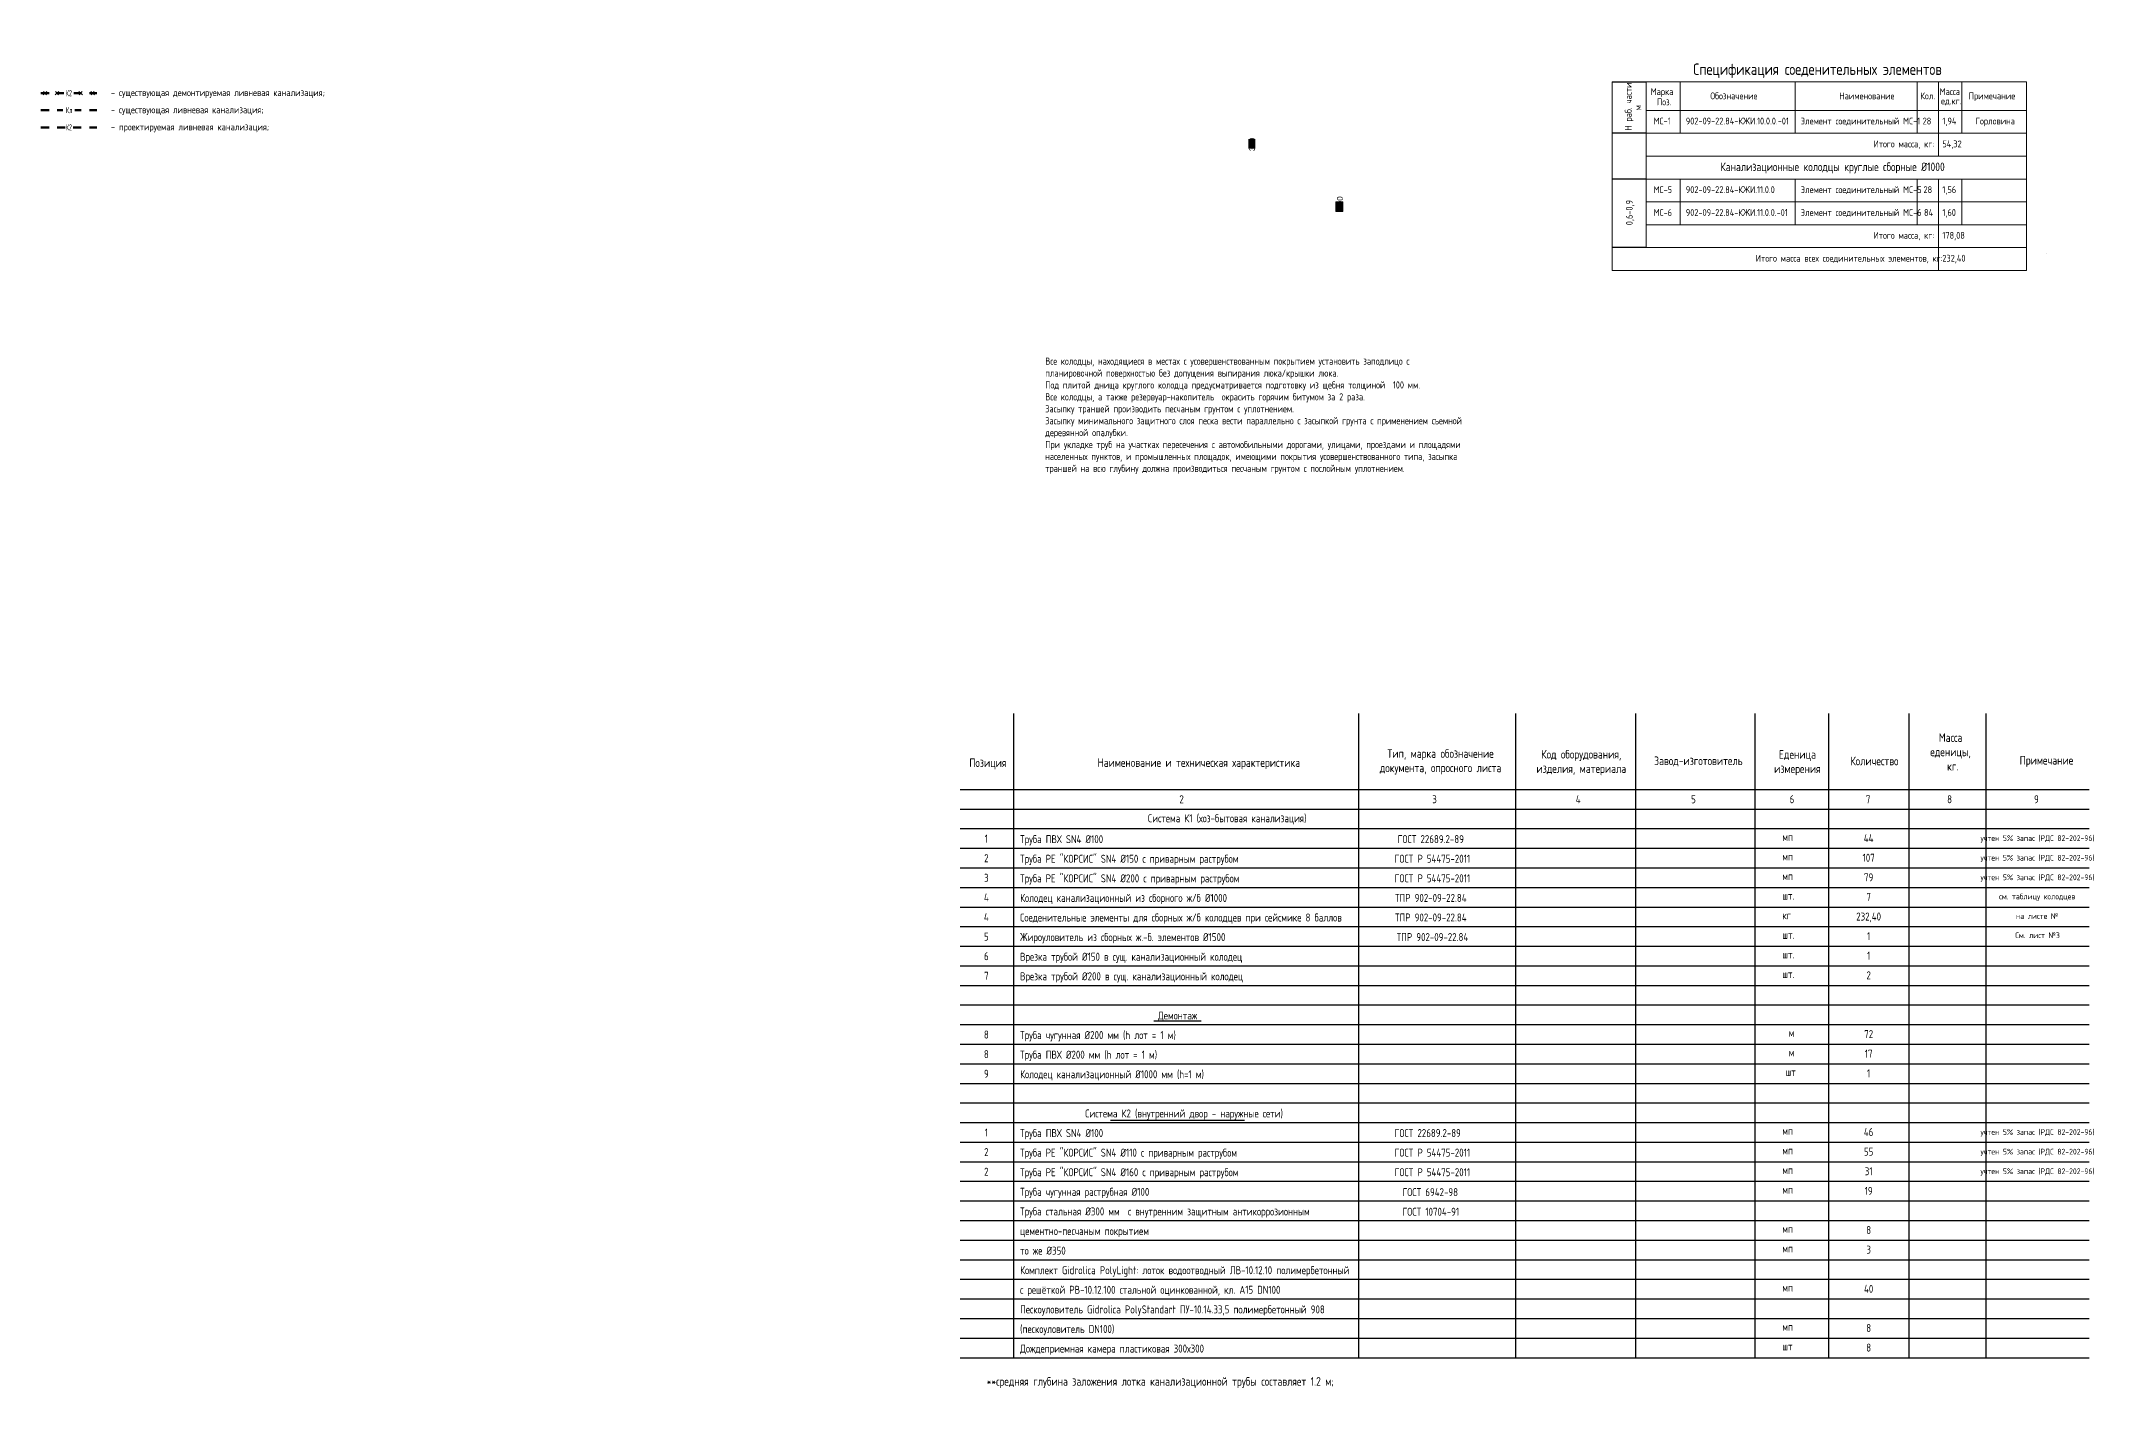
# Model space of a CAD drawing. Header units: millimetres. Extents: x 23834235 to 25435680, y -11289 to 22997815.
# Drawn here: x 24307370 to 24665721, y 22498940 to 22734609 of the extents above; entities that cross this region are included whole.
import ezdxf
from ezdxf.enums import TextEntityAlignment as Align

# ---------------------------------------------------------------- set-up
doc = ezdxf.new("R2010")
doc.units = ezdxf.units.MM
doc.set_wipeout_variables(frame=1)
doc.linetypes.add('Штриховая', pattern=[2822.222233, 1411.111116, -1411.111116])
for name, color, linetype, lineweight in [('Text blocks_Ном._пера__28', 7, 'Continuous', 13), ('ВК_Текст', 7, 'Continuous', 25), ('Вода', 130, 'Continuous', 30), ('проф-всп', 250, 'Continuous', 18), ('Труба К2', 7, 'Continuous', 60)]:
    doc.layers.add(name, color=color, linetype=linetype, lineweight=lineweight)
doc.layers.add('ШРИФТЫ', color=7, linetype='Continuous')
doc.styles.add('GOST 2.304', font='GOST_type.ttf')
doc.styles.add('GOST_100', font='cs_gost2304.shx', dxfattribs={"width": 0.7, "height": 300})
doc.styles.get("Standard").update_dxf_attribs({"font": 'arial.ttf'})

# ---------------------------------------------------------------- blocks, each defined once
blk = doc.blocks.new('*U4')
at = {"color": 255}
blk.add_wipeout([(-200, 125), (200, 125), (200, -125), (-200, -125)], dxfattribs=at)
at = {"layer": 'ВК_Текст', "insert": (0, 0), "char_height": 250, "attachment_point": 5, "style": 'GOST_100'}
blk.add_mtext('К2', dxfattribs=at)
blk = doc.blocks.new('hfdsaf')
at = {"color": 255}
blk.add_wipeout([(-1038, 533), (1038, 533), (1038, -533), (-1038, -533)], dxfattribs=at)
at = {"layer": 'ВК_Текст', "insert": (51, 25), "char_height": 1066.7, "attachment_point": 5, "rotation": 359.99126, "style": 'GOST_100'}
blk.add_mtext('Кл', dxfattribs=at)

msp = doc.modelspace()

# ---------------------------------------------------------------- hatches: boundary and pattern name
at = {"layer": 'Вода', "linetype": 'Continuous', "lineweight": 0, "ltscale": 0.5, "true_color": 0xffffff}
h = msp.add_hatch(color=7, dxfattribs=at)
h.dxf.hatch_style = 1
h.paths.add_polyline_path([(24518639.166, 22715753.09), (24519875.657, 22715753.09), (24519875.657, 22717446.281), (24518639.166, 22717446.281)])
h = msp.add_hatch(color=7, dxfattribs=at)
h.dxf.hatch_style = 1
h.paths.add_polyline_path([(24533909.507, 22704790.391), (24535145.997, 22704790.391), (24535145.997, 22706483.582), (24533909.507, 22706483.582)])

# ---------------------------------------------------------------- linework, layer by layer
for p, q in [((24582305.304, 22727455.162), (24588248.627, 22727455.162)), ((24308389.583, 22725745.727, 72631.988), (24307774.213, 22725211.708, -72639.161)), ((24308348.908, 22725171.033, 72631.988), (24307814.889, 22725786.403, -72639.161)), ((24316112.042, 22725745.727, 72631.988), (24316727.413, 22725211.708, -72639.161)), ((24316152.718, 22725171.033, 72631.988), (24316686.737, 22725786.403, -72639.161)), ((24588248.627, 22718455.162), (24582305.304, 22718455.162)), ((24588248.627, 22710455.162), (24582305.304, 22710455.162)), ((24588248.627, 22698455.162), (24582305.304, 22698455.162)), ((24502067.344, 22563187.398), (24510343.836, 22563187.398)), ((24494483.233, 22545827.292), (24517973.31, 22545827.292))]:
    msp.add_line(p, q)
at = {"ltscale": 2}
for p, q in [((24477525.908, 22616932.301), (24477525.908, 22504251.675)), ((24537901.135, 22616932.301), (24537901.135, 22504251.675)), ((24565386.326, 22616932.301), (24565386.326, 22504251.675)), ((24586388.021, 22616932.301), (24586388.021, 22504251.675)), ((24607219.571, 22616932.301), (24607219.571, 22504251.675)), ((24620149.901, 22616932.301), (24620149.901, 22504251.675)), ((24634163.518, 22616932.301), (24634163.518, 22504251.675)), ((24647740.054, 22504251.675), (24647740.054, 22616932.301)), ((24468221.16, 22603659.532), (24665721.16, 22603659.532)), ((24468221.16, 22600231.675), (24665721.16, 22600231.675)), ((24468221.16, 22596803.818), (24665721.16, 22596803.818)), ((24468221.16, 22593375.961), (24665721.16, 22593375.961)), ((24468221.16, 22589948.104), (24665721.16, 22589948.104)), ((24468221.16, 22586520.246), (24665721.16, 22586520.246)), ((24468221.16, 22586520.246), (24665721.16, 22586520.246)), ((24468221.16, 22583092.389), (24665721.16, 22583092.389)), ((24468221.16, 22583092.389), (24665721.16, 22583092.389)), ((24468221.16, 22579664.532), (24665721.16, 22579664.532)), ((24468221.16, 22579664.532), (24665721.16, 22579664.532)), ((24468221.16, 22576236.675), (24665721.16, 22576236.675)), ((24468221.16, 22572808.818), (24665721.16, 22572808.818)), ((24468221.16, 22569380.961), (24665721.16, 22569380.961)), ((24468221.16, 22565953.104), (24665721.16, 22565953.104)), ((24468221.16, 22562525.247), (24665721.16, 22562525.247)), ((24468221.16, 22559097.389), (24665721.16, 22559097.389)), ((24468221.16, 22555669.532), (24665721.16, 22555669.532)), ((24468221.16, 22552241.675), (24665721.16, 22552241.675)), ((24468221.16, 22548813.818), (24665721.16, 22548813.818)), ((24468221.16, 22545385.961), (24665721.16, 22545385.961)), ((24468221.16, 22541958.104), (24665721.16, 22541958.104)), ((24468221.16, 22538530.247), (24665721.16, 22538530.247)), ((24468221.16, 22535102.389), (24665721.16, 22535102.389)), ((24468221.16, 22531674.532), (24665721.16, 22531674.532)), ((24468221.16, 22528246.675), (24665721.16, 22528246.675)), ((24468221.16, 22524818.818), (24665721.16, 22524818.818)), ((24468221.16, 22521390.961), (24665721.16, 22521390.961)), ((24468221.16, 22517963.104), (24665721.16, 22517963.104)), ((24468221.16, 22514535.247), (24665721.16, 22514535.247)), ((24468221.16, 22511107.39), (24665721.16, 22511107.39)), ((24468221.16, 22507679.532), (24665721.16, 22507679.532)), ((24468221.16, 22504251.675), (24665721.16, 22504251.675))]:
    msp.add_line(p, q, dxfattribs=at)
at = {"layer": 'Вода', "color": 7, "linetype": 'Continuous', "lineweight": 0, "ltscale": 0.5}
for p, q in [((24582305.804, 22694455.162), (24582305.304, 22727455.162)), ((24588248.627, 22698455.162), (24588248.627, 22727455.162)), ((24588248.627, 22727455.162), (24654771.487, 22727455.162)), ((24594191.95, 22727455.162), (24594191.95, 22722455.162)), ((24607133.253, 22727455.162), (24614633.253, 22727455.162)), ((24614281.84, 22727455.162), (24614281.84, 22722455.162)), ((24614633.253, 22727455.162), (24639633.253, 22727455.162)), ((24635637.113, 22727455.162), (24635637.113, 22722455.162)), ((24639354.421, 22727455.162), (24639354.421, 22722455.162)), ((24643445.135, 22727455.162), (24643445.135, 22722455.162)), ((24654771.487, 22727455.162), (24654771.487, 22694455.162)), ((24594191.95, 22723455.162), (24594191.95, 22718455.162)), ((24614281.84, 22723455.162), (24614281.84, 22718455.162)), ((24635637.113, 22723455.162), (24635637.113, 22718455.162)), ((24639354.421, 22723455.162), (24639354.421, 22714455.162)), ((24643445.135, 22723455.162), (24643445.135, 22718455.162)), ((24588248.627, 22722455.162), (24654771.487, 22722455.162)), ((24588248.627, 22718455.162), (24654771.487, 22718455.162)), ((24588248.627, 22714455.162), (24654771.487, 22714455.162)), ((24588248.627, 22710455.162), (24654771.487, 22710455.162)), ((24594191.95, 22710455.162), (24594191.95, 22702455.162)), ((24614281.84, 22710455.162), (24614281.84, 22702455.162)), ((24635637.113, 22710455.162), (24635637.113, 22702455.162)), ((24639354.421, 22710455.162), (24639354.421, 22702455.162)), ((24643445.135, 22710455.162), (24643445.135, 22702455.162)), ((24588248.627, 22706455.162), (24654771.487, 22706455.162)), ((24588248.627, 22702455.162), (24654771.487, 22702455.162)), ((24639354.421, 22702455.162), (24639354.421, 22698455.162)), ((24588248.627, 22698455.162), (24654771.487, 22698455.162)), ((24639354.421, 22698455.162), (24639354.421, 22694455.162)), ((24582305.804, 22694455.162), (24654771.487, 22694455.162))]:
    msp.add_line(p, q, dxfattribs=at)
at = {"layer": 'Вода', "color": 7, "linetype": 'Continuous', "lineweight": 0, "ltscale": 0.5, "true_color": 0xffffff}
msp.add_lwpolyline([(24533909.507, 22706483.582), (24535145.997, 22706483.582), (24535145.997, 22704790.391), (24533909.507, 22704790.391)], close=True, dxfattribs=at)
at = {"layer": 'Вода', "color": 7, "linetype": 'Continuous', "lineweight": 0, "ltscale": 0.5}
msp.add_arc((24658263.125, 22697491.017), 0.5, 270, 0, dxfattribs=at)
at = {"layer": 'Труба К2', "linetype": 'Штриховая'}
for p, q in [((24307370.055, 22725478.753), (24317131.57, 22725478.753)), ((24307370.055, 22722483.871), (24317131.57, 22722483.871))]:
    msp.add_line(p, q, dxfattribs=at)

# ---------------------------------------------------------------- block references
at = {"layer": 'ВК_Текст', "xscale": 4.266666666666672, "yscale": 4.266666666666672, "zscale": 4.266666666666672}
msp.add_blockref('*U4', (24312250.731, 22719488.989), dxfattribs=at)

# ---------------------------------------------------------------- texts
at = {"color": 7, "style": 'GOST 2.304'}
for s, height, p in [('2', 1399.971, (24506556.604, 22601246.873)), ('3', 1399.971, (24550808.038, 22601246.873)), ('4', 1399.971, (24575907.63, 22601246.873)), ('5', 1399.971, (24596097.494, 22601246.873)), ('6', 1399.971, (24613323.187, 22601246.873)), ('7', 1399.971, (24626672.776, 22601246.873)), ('8', 1399.971, (24640892.927, 22601246.873)), ('9', 1399.971, (24656107.669, 22601246.873)), ('Cистема К1 (хоз-бытовая канализация)', 1399.97105, (24501013.601, 22597918.68)), ('Труба ПВХ SN4 %%C100', 1399.97105, (24478686.629, 22594265.93)), ('ГОСТ 22689.2-89', 1399.97105, (24544754.729, 22594271.571)), ('мп', 1399.971, (24612066.219, 22594655.823)), ('Труба PE "КОРСИС" SN4 %%C150 с приварным раструбом  ', 1399.97105, (24478686.629, 22590838.073)), ('ГОСТ Р 54475-2011', 1399.97105, (24544215.658, 22590843.714)), ('мп', 1399.971, (24612066.219, 22591227.966)), ('Труба PE "КОРСИС" SN4 %%C200 с приварным раструбом  ', 1399.97105, (24478686.629, 22587410.216)), ('ГОСТ Р 54475-2011', 1399.97105, (24544215.658, 22587415.857)), ('мп', 1399.971, (24612066.219, 22587800.109)), ('Колодец канализационный из сборного ж/б %%C1000', 1399.97105, (24478686.629, 22583982.359)), ('ТПР 902-09-22.84', 1399.97105, (24544281.6, 22583988)), ('шт.', 1399.971, (24612066.219, 22584372.252)), ('Соеденительные элементы для сборных ж/б колодцев при сейсмике 8 баллов', 1399.97105, (24478686.629, 22580554.502)), ('ТПР 902-09-22.84', 1399.97105, (24544281.6, 22580560.143)), ('кг', 1399.971, (24612066.219, 22580944.395)), ('Жироуловитель из сборных ж.-б. элементов %%C1500', 1399.97105, (24478686.629, 22577126.645)), ('ТПР 902-09-22.84', 1399.97105, (24544570.3, 22577132.285)), ('шт.', 1399.971, (24612066.219, 22577516.537)), ('Врезка трубой %%C150 в сущ. канализационный колодец ', 1399.97105, (24478686.629, 22573698.788)), ('шт.', 1399.971, (24612066.219, 22574088.68)), ('Врезка трубой %%C200 в сущ. канализационный колодец ', 1399.97105, (24478686.629, 22570270.93)), ('шт.', 1399.971, (24612066.219, 22570660.823)), ('Демонтаж', 1399.971, (24502811.998, 22563415.216)), ('Труба чугунная %%C200 мм (h лот = 1 м)', 1399.97105, (24478686.629, 22559987.359)), ('м', 1399.971, (24613175.987, 22560377.252)), ('Труба ПВХ %%C200 мм (h лот = 1 м)', 1399.97105, (24478686.629, 22556559.502)), ('Колодец канализационный %%C1000 мм (h=1 м)', 1399.97105, (24478686.629, 22553131.645)), ('м', 1399.971, (24613175.987, 22556949.395)), ('шт', 1399.971, (24612629.116, 22553521.537)), (' Система К2 (внутренний двор - наружные сети)', 1399.97105, (24489354.078, 22546275.93)), ('Труба ПВХ SN4 %%C100', 1399.97105, (24478686.629, 22542848.073)), ('ГОСТ 22689.2-89', 1399.97105, (24544215.658, 22542853.714)), ('мп', 1399.971, (24612066.219, 22543237.966)), ('Труба PE "КОРСИС" SN4 %%C110 с приварным раструбом  ', 1399.97105, (24478686.629, 22539420.216)), ('ГОСТ Р 54475-2011', 1399.97105, (24544215.658, 22539425.857)), ('мп', 1399.971, (24612066.219, 22539810.109)), ('Труба PE "КОРСИС" SN4 %%C160 с приварным раструбом  ', 1399.97105, (24478686.629, 22535992.359)), ('ГОСТ Р 54475-2011', 1399.97105, (24544215.658, 22535998)), ('мп', 1399.971, (24612066.219, 22536382.252)), ('Труба чугунная раструбная %%C100', 1399.97105, (24478686.629, 22532564.502)), ('ГОСТ 6942-98', 1399.97105, (24545596.445, 22532509.749)), ('мп', 1399.971, (24612066.219, 22532954.395)), ('Труба стальная %%C300 мм  с внутренним защитным антикоррозионным', 1399.97105, (24478686.629, 22529136.645)), ('ГОСТ 10704-91', 1399.97105, (24545596.445, 22529081.892)), ('цементно-песчаным покрытием ', 1399.97105, (24478686.629, 22525708.788)), ('мп', 1399.971, (24612066.219, 22526098.68)), ('то же %%C350', 1399.97105, (24478686.629, 22522280.931)), ('мп', 1399.971, (24612066.219, 22522670.823)), ('Комплект Gidrolica PolyLight: лоток водоотводный ЛВ-10.12.10 полимербетонный ', 1399.97105, (24478686.629, 22518853.073)), ('с решёткой РВ-10.12.100 стальной оцинкованной, кл. А15 DN100 ', 1399.97105, (24478686.629, 22515425.216)), ('мп', 1399.971, (24612066.219, 22515815.109)), ('Пескоуловитель Gidrolica PolyStandart ПУ-10.14.33,5 полимербетонный 908 ', 1399.97105, (24478686.629, 22511997.359)), ('(пескоуловитель DN100)', 1399.97105, (24478686.629, 22508569.502)), ('мп', 1399.971, (24612066.219, 22508959.395)), ('Дождеприемная камера пластиковая 300х300', 1399.97105, (24478686.629, 22505141.645)), ('шт', 1399.971, (24612066.219, 22505531.538))]:
    msp.add_text(s, height=height, dxfattribs=at).set_placement(p)
for s, height, p in [('1', 1399.971, (24472784.791, 22595058.069)), ('44', 1399.971, (24627156.526, 22595136.335)), ('учтен 5%%% запас (РДС 82-202-96)', 1000, (24656708.434, 22595143.333)), ('2', 1399.971, (24472784.791, 22591630.212)), ('107', 1399.971, (24627156.526, 22591708.478)), ('учтен 5%%% запас (РДС 82-202-96)', 1000, (24656708.434, 22591715.476)), ('3', 1399.971, (24472784.791, 22588202.355)), ('79', 1399.971, (24627156.526, 22588280.621)), ('учтен 5%%% запас (РДС 82-202-96)', 1000, (24656708.434, 22588287.619)), ('4', 1399.971, (24472784.791, 22584774.498)), ('7', 1399.971, (24627156.526, 22584852.764)), ('см. таблицу колодцев', 1000, (24656642.683, 22584935.944)), ('4', 1399.971, (24472784.791, 22581346.641)), ('232,40', 1399.971, (24627156.526, 22581424.906)), ('на листе №', 1000, (24656642.683, 22581508.087)), ('5', 1399.971, (24472784.791, 22577918.784)), ('1', 1399.971, (24627156.526, 22577997.049)), ('См. лист №3', 1000, (24656708.434, 22578149.012)), ('6', 1399.971, (24472784.791, 22574490.927)), ('1', 1399.971, (24627156.526, 22574569.192)), ('7', 1399.971, (24472784.791, 22571063.069)), ('2', 1399.971, (24627156.526, 22571141.335)), ('8', 1399.971, (24472784.791, 22560779.498)), ('72', 1399.971, (24627156.526, 22560857.764)), ('9', 1399.971, (24472784.791, 22553923.784)), ('8', 1399.971, (24472784.791, 22557351.641)), ('17', 1399.971, (24627156.526, 22557429.907)), ('1', 1399.971, (24627156.526, 22554002.049)), ('1', 1399.971, (24472784.791, 22543640.212)), ('46', 1399.971, (24627156.526, 22543718.478)), ('учтен 5%%% запас (РДС 82-202-96)', 1000, (24656708.434, 22543725.476)), ('2', 1399.971, (24472784.791, 22540212.355)), ('55', 1399.971, (24627156.526, 22540290.621)), ('учтен 5%%% запас (РДС 82-202-96)', 1000, (24656708.434, 22540297.619)), ('2', 1399.971, (24472784.791, 22536784.498)), ('31', 1399.971, (24627156.526, 22536862.764)), ('учтен 5%%% запас (РДС 82-202-96)', 1000, (24656708.434, 22536869.762)), ('19', 1399.971, (24627156.526, 22533434.907)), ('8', 1399.971, (24627156.526, 22526579.192)), ('3', 1399.971, (24627156.526, 22523151.335)), ('40', 1399.971, (24627156.526, 22516295.621)), ('8', 1399.971, (24627156.526, 22509439.907)), ('8', 1399.971, (24627156.526, 22506012.05))]:
    msp.add_text(s, height=height, dxfattribs=at).set_placement(p, align=Align.MIDDLE_CENTER)
msp.add_text('**средняя глубина заложения лотка канализационной трубы составляет 1.2 м;', height=1500, dxfattribs=at).set_placement((24472842.765, 22500098.318), align=Align.MIDDLE_LEFT)
at = {"color": 0, "attachment_point": 2, "style": 'GOST 2.304'}
for s, insert, char_height, width in [('Масса \\Pеденицы,\\P кг.', (24641491.916, 22613492.022), 1504.8248, 14272.53465), ('Позиция', (24473053.075, 22609090.723), 1504.8248, 9304.748), ('Наименование и техническая характеристика ', (24509965.291, 22609115.927), 1504.82483, 46566.5121), ('Тип, марка обозначение \\Pдокумента, опросного листа', (24552254.476, 22610698.005), 1504.82483, 27529.62198), ('Код оборудования, изделия, материала', (24576880.637, 22610569.632), 1504.82483, 19850.23044), ('Завод-изготовитель', (24597373.719, 22609428.092), 1504.82483, 14272.53465), ('Еденица измерения', (24614691.786, 22610546.561), 1504.82483, 14272.53465), ('Количество', (24628174.981, 22609387.246), 1504.8248, 14272.53465), ('Примечание', (24658270.161, 22609516.095), 1504.8248, 14272.53465)]:
    msp.add_mtext(s, dxfattribs=dict(at, insert=insert, char_height=char_height, width=width))
at = {"layer": 'Text blocks_Ном._пера__28', "style": 'GOST 2.304'}
for s, p in [('- существующая демонтируемая ливневая канализация;', (24319622.493, 22724961.208)), ('- существующая ливневая канализация;', (24319622.493, 22721966.327)), ('- проектируемая ливневая канализация;', (24319622.493, 22718971.445))]:
    msp.add_text(s, height=1200, dxfattribs=at).set_placement(p)
at = {"layer": 'проф-всп', "ltscale": 100, "style": 'GOST 2.304'}
for s, height, p in [('Спецификация соеденительных элементов', 2000, (24596459.57, 22728666.63)), ('Марка', 1197, (24589027.251, 22725147.862)), ('Поз.', 1197, (24590106.758, 22723354.509)), ('Обозначение', 1197, (24599469.325, 22724403.591)), ('Наименование', 1197, (24622023.185, 22724403.591)), ('Кол.', 1197, (24636197.546, 22724403.591)), ('Масса', 1197, (24639575.263, 22725147.862)), ('ед.кг.', 1197, (24639824.135, 22723512.217)), ('Примечание', 1197, (24644658.447, 22724403.591)), ('МС-1', 1197, (24589533.195, 22719998.759)), ('902-09-22.84-КЖИ.10.0.0.-01', 1197, (24595166.794, 22719998.759)), ('Элемент соединительный МС-1', 1197, (24615278.364, 22719998.759)), ('28', 1197, (24636603.537, 22719998.759)), ('1,94', 1197, (24640056.971, 22719998.759)), ('Горловина', 1197, (24645857.473, 22719998.759)), ('Итого масса, кг:', 1197, (24628018.428, 22715998.759)), ('54,32', 1197, (24640056.971, 22715998.759)), ('Канализационные колодцы круглые сборные %%C1000', 1500, (24601229.543, 22711844.685)), ('МС-5', 1197, (24589533.195, 22707998.759)), ('902-09-22.84-КЖИ.11.0.0', 1197, (24595166.794, 22707998.759)), ('Элемент соединительный МС-5', 1197, (24615278.364, 22707998.759)), ('28', 1197, (24636758.258, 22707998.759)), ('1,56', 1197, (24640056.971, 22707998.759)), ('МС-6', 1197, (24589533.195, 22703998.759)), ('902-09-22.84-КЖИ.11.0.0.-01', 1197, (24595166.794, 22703998.759)), ('Элемент соединительный МС-6', 1197, (24615278.364, 22703998.759)), ('84', 1197, (24636850.759, 22703998.759)), ('1,60', 1197, (24640056.971, 22703998.759)), ('Итого масса, кг:', 1197, (24628018.428, 22699998.759)), ('178,08', 1197, (24640056.971, 22699998.759)), ('Итого масса всех соединительных элементов, кг:', 1197, (24607410.883, 22695998.759)), ('232,40', 1197, (24640056.971, 22695998.759))]:
    msp.add_text(s, height=height, dxfattribs=at).set_placement(p)
for s, p in [('H раб. части', (24585697.488, 22718933.08)), ('м', (24587361.785, 22722463.331)), ('0,6-0,9', (24585877.716, 22702373.408))]:
    msp.add_text(s, height=1197, rotation=90, dxfattribs=at).set_placement(p)
at = {"layer": 'ШРИФТЫ', "lineweight": 30, "ltscale": 100, "char_height": 1000, "attachment_point": 1, "rotation": 90}
for s, insert in [('300', (24518788.939, 22715343.352)), ('100', (24534145.997, 22705093.452))]:
    msp.add_mtext_dynamic_manual_height_columns(s, width=5.71337, gutter_width=1250, heights=[0], dxfattribs=dict(at, insert=insert))
at = {"layer": 'ШРИФТЫ', "lineweight": 30, "ltscale": 100, "insert": (24483090.392, 22679218.818), "char_height": 1250, "attachment_point": 1, "style": 'GOST 2.304'}
msp.add_mtext_dynamic_manual_height_columns('Все колодцы, находящиеся в местах с усовершенствованным покрытием установить заподлицо с планировочной поверхностью без допущения выпирания люка/крышки люка.\\PПод плитой днища круглого колодца предусматривается подготовку из щебня толщиной  100 мм.\\PВсе колодцы, а также резервуар-накопитель  окрасить горячим битумом за 2 раза.\\PЗасыпку траншей производить песчаным грунтом с уплотнением.\\PЗасыпку минимального защитного слоя песка вести параллельно с засыпкой грунта с применением съемной деревянной опалубки.\\PПри укладке труб на участках пересечения с автомобильными дорогами, улицами, проездами и площадями населенных пунктов, и промышленных площадок, имеющими покрытия усовершенствованного типа, засыпка траншей на всю глубину должна производиться песчаным грунтом с послойным уплотнением.', width=70431.32087, gutter_width=1250, heights=[24133.913], dxfattribs=at)

# ---------------------------------------------------------------- next in the draw order: linework, layer by layer
at = {"layer": 'Труба К2', "linetype": 'Штриховая'}
msp.add_line((24307370.055, 22719488.989), (24317131.57, 22719488.989), dxfattribs=at)

# ---------------------------------------------------------------- next in the draw order: block references
msp.add_blockref('hfdsaf', (24312250.813, 22722484.029))
at = {"layer": 'ВК_Текст', "xscale": 4.266666666666672, "yscale": 4.266666666666672, "zscale": 4.266666666666672}
msp.add_blockref('*U4', (24312250.813, 22725478.753), dxfattribs=at)

# ---------------------------------------------------------------- next in the draw order: linework, layer by layer
for p, q in [((24310498.707, 22725745.727, 72643.822), (24309883.337, 22725211.708, -72627.327)), ((24310458.031, 22725171.033, 72643.822), (24309924.012, 22725786.403, -72627.327)), ((24314002.919, 22725745.727, 72643.822), (24314618.289, 22725211.708, -72627.327)), ((24314043.594, 22725171.033, 72643.822), (24314577.614, 22725786.403, -72627.327))]:
    msp.add_line(p, q)

doc.saveas('drawing.dxf')
